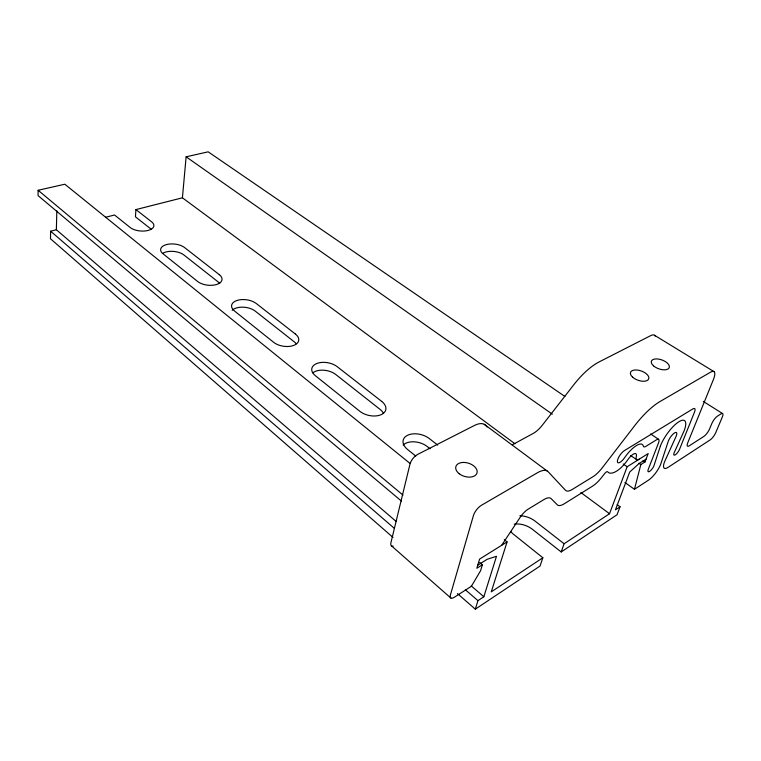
<?xml version="1.0" encoding="UTF-8"?>
<svg xmlns="http://www.w3.org/2000/svg" width="761" height="761" viewBox="0 0 761 761"><rect width="100%" height="100%" fill="white"/><g stroke="black" fill="none" stroke-linecap="round" stroke-linejoin="round"><path stroke-width="1.14" d="M410.122 463.497L64.837 184.229L38.126 190.269L38.05 195.587L401.428 501.071M396.367 521.637L56.362 229.746L50.635 231.192L50.473 238.745L393.028 537.428M56.362 229.746L56.828 210.845M514.94 443.768L182.421 197.803L135.924 209.589L135.439 216.818L151.125 229.166M182.421 197.803L186.122 156.814L208.181 151.829L564.9 396.443M624.924 482.493L634.455 489.304L640.838 464.562L644.967 461.956L648.191 453.566L627.14 466.75L609.532 513.732L564.091 543.754L561.19 551.953L532.443 529.323A17.256 11.215 21 0 0 514.293 524.167M479.677 562.455L482.398 564.738L480.562 570.769L471.382 586.274L454.441 597.195A8.685 3.234 -51.1 0 1 450.426 594.893L473.456 515.492A9.075 3.605 -52.3 0 1 481.371 505.314L537.428 472.752A29.175 10.977 -53.3 0 1 548.158 471.744L565.48 490.265A19.548 6.992 -54.1 0 0 572.339 489.409L592.952 476.728A19.177 6.725 -54.4 0 0 602.351 467.701L634.465 425.96A51.387 17.046 -55.1 0 1 659.996 401.542L710.574 372.167A14.583 4.633 -56.3 0 1 713.504 379.301L687.706 442.912A6.916 2.102 -55.4 0 0 689.266 445.822L703.849 436.424A6.82 2.036 -55.6 0 0 709.604 428.881L711.782 423.62A6.792 2.017 -55.8 0 1 717.547 416.067L721.076 413.832A6.773 2.007 -55.8 0 1 722.37 416.876L715.825 432.467A6.697 1.969 -55.6 0 1 710.184 439.877L668.072 467.359A14.021 4.328 -55.1 0 1 664.591 461.727L676.253 436.005A7.191 2.273 -55.3 0 0 674.522 432.914A7.191 2.273 -55.3 0 0 668.396 440.923L660.691 464.248A14.297 4.509 -54.8 0 1 648.581 480.086L634.455 489.304M457.428 593.57L475.311 609.171L477.946 600.638L483.844 596.748L496.476 556.32L487.202 559.259L477.737 565.223M504.296 539.663L507.064 541.908L491.273 591.839L542.859 557.765L513.761 534.479A17.351 11.168 20.9 0 1 510.812 531.597M542.859 557.765L540.025 566.06L475.311 609.171M617.171 504.686L620.044 506.788L617.019 514.759L561.19 551.953M501.67 545.276L520.115 517.394A12.547 4.623 -52.9 0 1 528.058 509.223L543.868 499.597A19.9 7.22 -53.1 0 1 551.126 498.626L557.29 504.809A19.482 6.944 -53.8 0 0 564.215 503.811L592.591 486.108A18.968 6.583 -54.3 0 0 601.884 477.128L604.367 473.903A4.071 1.389 -54.3 0 1 607.735 471.82A27.919 9.503 -54.9 0 0 616.914 470.935A19.139 6.488 -54.7 0 0 627.854 459.654A9.446 3.139 -54.7 0 1 636.472 455.382L636.063 457.998A9.36 3.082 -55 0 0 639.307 459.13M620.044 506.788L615.449 509.832L629.718 472.02L638.993 463.611L646.041 459.168M482.398 564.738L476.824 568.267L479.592 559.097L507.064 541.908M512.248 444.833L533.185 433.456A18.445 7.467 -54.5 0 0 542.517 424.961L573.642 384.933A49.541 18.987 -55.2 0 1 599.05 361.96L650.855 335.553A14.079 5.165 -56.6 0 1 655.173 336.086M105.494 217.294L114.559 215.002L130.236 227.549A12.927 6.269 4.6 0 0 148.176 230.421A12.927 6.269 4.6 0 0 151.677 221.879L135.924 209.589M654.508 335.268L714.027 371.663M703.335 401.418L722.256 413.385M650.636 433.979L658.408 439.211M643.016 460.605L644.967 461.956M630.745 455.582L636.577 459.625M638.917 463.23L640.838 464.562M186.122 156.814L552.343 414.184M623.259 464.01L627.14 466.75M580.871 492.529L609.532 513.732M484.253 424.324L547.007 470.878M437.68 445.099L429.337 438.583A15.857 9.836 14.7 0 0 407.449 435.34A15.857 9.836 14.7 0 0 407.573 449.494L415.791 456.077M564.091 543.754L535.135 521.152A17.351 11.168 20.9 0 0 519.887 515.777M430.098 448.762L427.33 446.583A15.781 9.883 14.7 0 0 403.187 445.014M38.126 190.269L402.969 495.088M471.221 585.903L483.844 596.748M50.635 231.192L394.464 528.457M465.38 589.775L477.946 600.638M391.601 545.951L450.883 598.06M487.145 426.931L485.518 425.275A27.986 12.109 -53.1 0 0 474.284 425.542L417.608 454.431A8.685 3.957 -52 0 0 409.979 464.124L390.916 542.707A8.323 3.567 -50.6 0 0 393.171 546.16M163.13 253.061A13.184 6.716 5.2 0 1 183.839 254.925L218.474 282.179A13.508 7.153 6.1 0 1 219.71 283.33M232.172 310.298A13.869 7.62 7.2 0 1 255.201 311.087L294.212 341.803A14.259 8.133 8.6 0 1 296.191 343.782M312.847 372.776A14.706 8.675 10.2 0 1 335.734 374.479L380.005 409.332A15.201 9.265 12.3 0 1 383.373 413.242M660.415 445.917L654.289 464.695A5.127 1.627 -54.8 0 1 649.942 471.164A5.127 1.627 -54.8 0 1 648.343 469.147L658.55 442.835A7.353 2.388 -55.1 0 0 656.657 439.715L645.899 446.355A7.8 2.578 -55.2 0 1 643.245 445.775A20.528 6.82 -54.7 0 0 625.133 456.923A8 2.711 -54.7 0 1 620.12 462.269A7.677 2.606 -54.7 0 1 617.846 459.14A7.677 2.606 -54.7 0 1 624.448 450.569L692.91 408.885A7.182 2.264 -55.8 0 1 694.489 412.148L679.649 449.066A5.004 1.541 -55.2 0 1 675.026 454.983A5.004 1.541 -55.2 0 1 674.646 451.654L683.987 431.164A21.574 6.82 -55.3 0 0 678.831 421.775A21.574 6.82 -55.3 0 0 660.415 445.917M219.33 274.683L184.533 247.525A13.232 6.668 5.3 0 0 166.202 244.671A13.232 6.668 5.3 0 0 162.959 253.736L197.632 281.484A13.565 7.106 6.2 0 0 216.581 284.49A13.565 7.106 6.2 0 0 219.33 274.683M295.449 334.089L256.238 303.487A13.926 7.572 7.3 0 0 236.852 300.509A13.926 7.572 7.3 0 0 234.445 310.945L273.599 342.279A14.326 8.086 8.6 0 0 293.689 345.427A14.326 8.086 8.6 0 0 295.449 334.089M381.727 401.428L337.19 366.669A14.773 8.628 10.2 0 0 316.633 363.568A14.773 8.628 10.2 0 0 315.33 375.677L359.886 411.33A15.277 9.218 12.2 0 0 381.242 414.631A15.277 9.218 12.2 0 0 381.727 401.428M632.61 377.161A9.655 4.918 19.6 0 0 648.353 379.549A9.655 4.918 19.6 0 0 637.946 370.131A9.655 4.918 19.6 0 0 632.61 377.161M653.518 365.841A9.484 4.709 19.7 0 0 668.929 368.181A9.484 4.709 19.7 0 0 658.541 359.078A9.484 4.709 19.7 0 0 653.518 365.841M459.254 473.761A11.044 6.906 17.1 0 0 476.957 473.133A11.044 6.906 17.1 0 0 463.088 462.431A11.044 6.906 17.1 0 0 459.254 473.761"/></g></svg>
